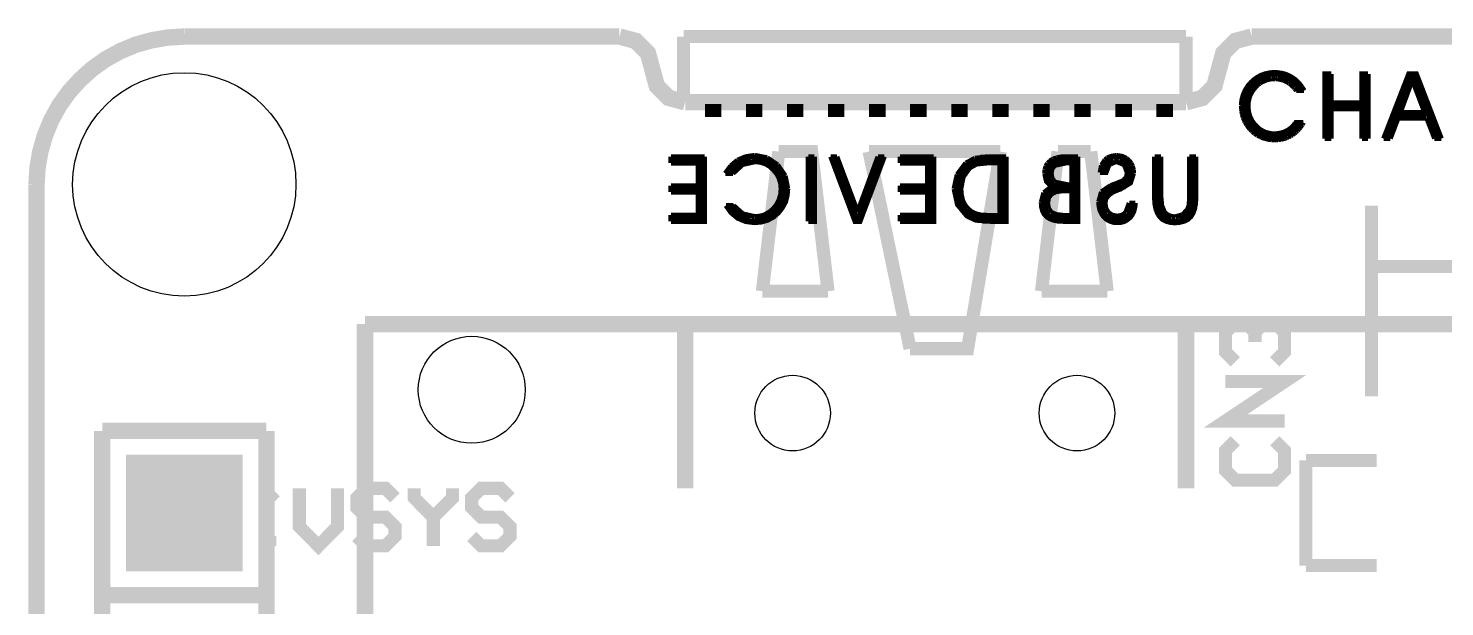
# Model space of a CAD drawing. Extents: x -0.81 to 1.58, y -0.19 to 3.
# Drawn here: x -0.81 to 0.053, y 2.653 to 3.005 of the extents above; entities that cross this region are included whole.
import ezdxf

# ---------------------------------------------------------------- set-up
doc = ezdxf.new("R2010")
doc.units = 0
doc.layers.get('0').update_dxf_attribs({"linetype": 'CONTINUOUS'})
for name, color, linetype in [('MIKROMEDIAFORDSPIC33EP_V100_GM1', 12, 'CONTINUOUS'), ('MIKROMEDIAFORPIC32_V110_GBO', 3, 'CONTINUOUS'), ('MIKROMEDIAFORPIC32_V110_GBS', 5, 'CONTINUOUS'), ('MIKROMEDIAFORPIC32_V110_GKO', 9, 'CONTINUOUS'), ('MIKROMEDIAFORPIC32_V110_GTO', 11, 'CONTINUOUS')]:
    doc.layers.add(name, color=color, linetype=linetype)

# ---------------------------------------------------------------- blocks, each defined once
blk = doc.blocks.new('ROUND_208')
blk.add_circle((0, 0), 0.03255)
blk = doc.blocks.new('SQUARE_210')
blk.add_solid([(0.0355, 0.0355), (0.0355, -0.0355), (-0.0355, 0.0355), (-0.0355, -0.0355)])
blk = doc.blocks.new('ROUND_212')
blk.add_circle((0, 0), 0.023)
blk = doc.blocks.new('ROUND_213')
blk.add_circle((0, 0), 0.068)

msp = doc.modelspace()

# ---------------------------------------------------------------- linework, layer by layer
at = {"layer": 'MIKROMEDIAFORDSPIC33EP_V100_GM1', "const_width": 0.01}
for points in [[(-0.605, 2.825), (1.375, 2.825)], [(-0.605, 0.095), (-0.605, 2.825)]]:
    msp.add_lwpolyline(points, dxfattribs=at)
at = {"layer": 'MIKROMEDIAFORPIC32_V110_GBO'}
for points, const_width in [([(-0.4187, 2.8875), (-0.3982, 2.8875), (-0.3982, 2.9269)], 0.003), ([(-0.4187, 2.9269), (-0.3982, 2.9269)], 0.003), ([(-0.4187, 2.923), (-0.4187, 2.9269)], 0.003), ([(-0.4187, 2.9266), (-0.3982, 2.9266)], 0.003), ([(-0.4187, 2.9236), (-0.3982, 2.9236)], 0.003), ([(-0.4187, 2.923), (-0.4021, 2.923)], 0.003), ([(-0.4021, 2.9092), (-0.4021, 2.923)], 0.003), ([(-0.3823, 2.9213), (-0.3781, 2.9248)], 0.003), ([(-0.3809, 2.9167), (-0.375, 2.9221), (-0.3675, 2.9238), (-0.3643, 2.9235), (-0.3614, 2.9226), (-0.3587, 2.9211), (-0.3563, 2.9189), (-0.3542, 2.9164), (-0.3528, 2.9136), (-0.3519, 2.9106), (-0.3516, 2.9074)], 0.003), ([(-0.3798, 2.9236), (-0.3702, 2.9236)], 0.003), ([(-0.3781, 2.9248), (-0.3731, 2.9269)], 0.003), ([(-0.3742, 2.9266), (-0.3611, 2.9266)], 0.003), ([(-0.3731, 2.9269), (-0.3676, 2.9277)], 0.003), ([(-0.3676, 2.9277), (-0.36, 2.9262)], 0.003), ([(-0.365, 2.9236), (-0.3556, 2.9236)], 0.003), ([(-0.36, 2.9262), (-0.3537, 2.9219)], 0.003), ([(-0.3351, 2.8875), (-0.3313, 2.8875), (-0.3313, 2.9269)], 0.003), ([(-0.3351, 2.9269), (-0.3313, 2.9269)], 0.003), ([(-0.3351, 2.8875), (-0.3351, 2.9269)], 0.003), ([(-0.3351, 2.9266), (-0.3313, 2.9266)], 0.003), ([(-0.3351, 2.9236), (-0.3313, 2.9236)], 0.003), ([(-0.3214, 2.9269), (-0.3176, 2.9269)], 0.003), ([(-0.3214, 2.9269), (-0.3066, 2.8875), (-0.3035, 2.8875), (-0.2887, 2.9269)], 0.003), ([(-0.3213, 2.9266), (-0.3175, 2.9266)], 0.003), ([(-0.3202, 2.9236), (-0.3163, 2.9236)], 0.003), ([(-0.3176, 2.9269), (-0.305, 2.8933)], 0.003), ([(-0.305, 2.8933), (-0.2926, 2.9269)], 0.003), ([(-0.2938, 2.9236), (-0.2899, 2.9236)], 0.003), ([(-0.2926, 2.9269), (-0.2887, 2.9269)], 0.003), ([(-0.2926, 2.9266), (-0.2888, 2.9266)], 0.003), ([(-0.2791, 2.8875), (-0.2586, 2.8875), (-0.2586, 2.9269)], 0.003), ([(-0.2791, 2.9269), (-0.2586, 2.9269)], 0.003), ([(-0.2791, 2.923), (-0.2791, 2.9269)], 0.003), ([(-0.2791, 2.9266), (-0.2586, 2.9266)], 0.003), ([(-0.2791, 2.9236), (-0.2586, 2.9236)], 0.003), ([(-0.2791, 2.923), (-0.2625, 2.923)], 0.003), ([(-0.2625, 2.9092), (-0.2625, 2.923)], 0.003), ([(-0.2463, 2.9073), (-0.2442, 2.8977), (-0.2384, 2.8907), (-0.233, 2.8882), (-0.2241, 2.8875), (-0.2146, 2.8875), (-0.2146, 2.9269)], 0.003), ([(-0.2444, 2.916), (-0.2391, 2.923)], 0.003), ([(-0.2421, 2.9074), (-0.2407, 2.9145), (-0.2368, 2.92), (-0.2325, 2.9224), (-0.2255, 2.9231), (-0.2184, 2.9231)], 0.003), ([(-0.2391, 2.923), (-0.2336, 2.9259)], 0.003), ([(-0.2384, 2.9236), (-0.2146, 2.9236)], 0.003), ([(-0.2336, 2.9259), (-0.2258, 2.9269)], 0.003), ([(-0.2302, 2.9266), (-0.2146, 2.9266)], 0.003), ([(-0.2258, 2.9269), (-0.2146, 2.9269)], 0.003), ([(-0.2184, 2.8912), (-0.2184, 2.9231)], 0.003), ([(-0.1932, 2.8991), (-0.193, 2.8963), (-0.1924, 2.8939), (-0.1914, 2.8919), (-0.1899, 2.8903), (-0.188, 2.8891), (-0.1856, 2.8882), (-0.1828, 2.8876), (-0.1795, 2.8875), (-0.1708, 2.8875), (-0.1708, 2.9269)], 0.003), ([(-0.1903, 2.9211), (-0.1893, 2.9229)], 0.003), ([(-0.1893, 2.9229), (-0.1879, 2.9243)], 0.003), ([(-0.1887, 2.9236), (-0.1708, 2.9236)], 0.003), ([(-0.1879, 2.9243), (-0.1861, 2.9254)], 0.003), ([(-0.1871, 2.9166), (-0.1866, 2.9195), (-0.1849, 2.9216), (-0.1778, 2.9231), (-0.1745, 2.9231)], 0.003), ([(-0.1861, 2.9254), (-0.1839, 2.9262)], 0.003), ([(-0.1839, 2.9262), (-0.1812, 2.9267)], 0.003), ([(-0.1819, 2.9266), (-0.1708, 2.9266)], 0.003), ([(-0.1812, 2.9267), (-0.1781, 2.9269)], 0.003), ([(-0.1781, 2.9269), (-0.1708, 2.9269)], 0.003), ([(-0.1745, 2.9098), (-0.1745, 2.9231)], 0.003), ([(-0.1573, 2.9172), (-0.1537, 2.9172), (-0.1518, 2.9221), (-0.1474, 2.9239), (-0.1426, 2.922), (-0.1408, 2.9171)], 0.003), ([(-0.1565, 2.9216), (-0.1544, 2.9249)], 0.003), ([(-0.1554, 2.9236), (-0.1494, 2.9236)], 0.003), ([(-0.1544, 2.9249), (-0.153, 2.9261)], 0.003), ([(-0.153, 2.9261), (-0.1514, 2.9269)], 0.003), ([(-0.1521, 2.9266), (-0.1427, 2.9266)], 0.003), ([(-0.1514, 2.9269), (-0.1495, 2.9274)], 0.003), ([(-0.1495, 2.9274), (-0.1474, 2.9276)], 0.003), ([(-0.1474, 2.9276), (-0.1452, 2.9274)], 0.003), ([(-0.1453, 2.9236), (-0.139, 2.9236)], 0.003), ([(-0.1452, 2.9274), (-0.1432, 2.9269)], 0.003), ([(-0.1432, 2.9269), (-0.1414, 2.9259)], 0.003), ([(-0.1414, 2.9259), (-0.1398, 2.9246)], 0.003), ([(-0.1398, 2.9246), (-0.1385, 2.923)], 0.003), ([(-0.1385, 2.923), (-0.1376, 2.9212)], 0.003), ([(-0.1242, 2.9269), (-0.1203, 2.9269)], 0.003), ([(-0.1242, 2.9018), (-0.1242, 2.9269)], 0.003), ([(-0.1242, 2.9018), (-0.124, 2.8982), (-0.1234, 2.8951), (-0.1224, 2.8925), (-0.1211, 2.8904), (-0.1194, 2.8887), (-0.1173, 2.8876), (-0.1148, 2.8869), (-0.1119, 2.8866), (-0.1088, 2.8869), (-0.1061, 2.8876), (-0.1039, 2.8887), (-0.1021, 2.8903), (-0.1008, 2.8924), (-0.0998, 2.895), (-0.0992, 2.8982), (-0.099, 2.9018), (-0.099, 2.9269)], 0.003), ([(-0.1242, 2.9266), (-0.1203, 2.9266)], 0.003), ([(-0.1242, 2.9236), (-0.1203, 2.9236)], 0.003), ([(-0.1203, 2.9028), (-0.1203, 2.9269)], 0.003), ([(-0.1029, 2.9269), (-0.099, 2.9269)], 0.003), ([(-0.1029, 2.902), (-0.1029, 2.9269)], 0.003), ([(-0.1029, 2.9266), (-0.099, 2.9266)], 0.003), ([(-0.1029, 2.9236), (-0.099, 2.9236)], 0.003), ([(-0.4021, 2.9206), (-0.3982, 2.9206)], 0.003), ([(-0.4021, 2.9176), (-0.3982, 2.9176)], 0.003), ([(-0.4021, 2.9146), (-0.3982, 2.9146)], 0.003), ([(-0.3856, 2.9167), (-0.3823, 2.9213)], 0.003), ([(-0.3856, 2.9167), (-0.3809, 2.9167)], 0.003), ([(-0.385, 2.9176), (-0.3802, 2.9176)], 0.003), ([(-0.383, 2.9206), (-0.3772, 2.9206)], 0.003), ([(-0.3581, 2.9206), (-0.3524, 2.9206)], 0.003), ([(-0.3551, 2.9176), (-0.3503, 2.9176)], 0.003), ([(-0.3537, 2.9219), (-0.3491, 2.9153)], 0.003), ([(-0.3532, 2.9146), (-0.3488, 2.9146)], 0.003), ([(-0.3491, 2.9153), (-0.3475, 2.9074)], 0.003), ([(-0.3351, 2.9206), (-0.3313, 2.9206)], 0.003), ([(-0.3351, 2.9176), (-0.3313, 2.9176)], 0.003), ([(-0.3351, 2.9146), (-0.3313, 2.9146)], 0.003), ([(-0.3191, 2.9206), (-0.3152, 2.9206)], 0.003), ([(-0.3179, 2.9176), (-0.3141, 2.9176)], 0.003), ([(-0.3168, 2.9146), (-0.313, 2.9146)], 0.003), ([(-0.2971, 2.9146), (-0.2933, 2.9146)], 0.003), ([(-0.296, 2.9176), (-0.2922, 2.9176)], 0.003), ([(-0.2949, 2.9206), (-0.291, 2.9206)], 0.003), ([(-0.2625, 2.9206), (-0.2586, 2.9206)], 0.003), ([(-0.2625, 2.9176), (-0.2586, 2.9176)], 0.003), ([(-0.2625, 2.9146), (-0.2586, 2.9146)], 0.003), ([(-0.2463, 2.9073), (-0.2444, 2.916)], 0.003), ([(-0.245, 2.9146), (-0.2407, 2.9146)], 0.003), ([(-0.2436, 2.9176), (-0.239, 2.9176)], 0.003), ([(-0.2415, 2.9206), (-0.236, 2.9206)], 0.003), ([(-0.2184, 2.9206), (-0.2146, 2.9206)], 0.003), ([(-0.2184, 2.9176), (-0.2146, 2.9176)], 0.003), ([(-0.2184, 2.9146), (-0.2146, 2.9146)], 0.003), ([(-0.1911, 2.9165), (-0.1909, 2.919)], 0.003), ([(-0.1911, 2.9165), (-0.19, 2.9118), (-0.1868, 2.9087)], 0.003), ([(-0.191, 2.9176), (-0.1871, 2.9176)], 0.003), ([(-0.1909, 2.919), (-0.1903, 2.9211)], 0.003), ([(-0.1909, 2.9146), (-0.1869, 2.9146)], 0.003), ([(-0.1905, 2.9206), (-0.1859, 2.9206)], 0.003), ([(-0.1871, 2.9166), (-0.1865, 2.9135)], 0.003), ([(-0.1745, 2.9206), (-0.1708, 2.9206)], 0.003), ([(-0.1745, 2.9176), (-0.1708, 2.9176)], 0.003), ([(-0.1745, 2.9146), (-0.1708, 2.9146)], 0.003), ([(-0.1573, 2.9172), (-0.1565, 2.9216)], 0.003), ([(-0.1573, 2.9176), (-0.1536, 2.9176)], 0.003), ([(-0.1568, 2.9206), (-0.1528, 2.9206)], 0.003), ([(-0.1543, 2.8987), (-0.1538, 2.9012), (-0.1522, 2.9034), (-0.1496, 2.9053), (-0.146, 2.9068), (-0.145, 2.9071), (-0.1388, 2.9109), (-0.1369, 2.9169)], 0.003), ([(-0.1431, 2.9124), (-0.1413, 2.9145)], 0.003), ([(-0.1416, 2.9206), (-0.1374, 2.9206)], 0.003), ([(-0.1413, 2.9145), (-0.1408, 2.9171)], 0.003), ([(-0.1413, 2.9146), (-0.1371, 2.9146)], 0.003), ([(-0.1408, 2.9176), (-0.1369, 2.9176)], 0.003), ([(-0.1376, 2.9212), (-0.1371, 2.9191)], 0.003), ([(-0.1371, 2.9191), (-0.1369, 2.9169)], 0.003), ([(-0.1242, 2.9206), (-0.1203, 2.9206)], 0.003), ([(-0.1242, 2.9176), (-0.1203, 2.9176)], 0.003), ([(-0.1242, 2.9146), (-0.1203, 2.9146)], 0.003), ([(-0.1029, 2.9206), (-0.099, 2.9206)], 0.003), ([(-0.1029, 2.9176), (-0.099, 2.9176)], 0.003), ([(-0.1029, 2.9146), (-0.099, 2.9146)], 0.003), ([(-0.4187, 2.9092), (-0.4021, 2.9092)], 0.003), ([(-0.4187, 2.9053), (-0.4187, 2.9092)], 0.003), ([(-0.4187, 2.9086), (-0.3982, 2.9086)], 0.003), ([(-0.4187, 2.9056), (-0.3982, 2.9056)], 0.003), ([(-0.4187, 2.9053), (-0.4021, 2.9053)], 0.003), ([(-0.4021, 2.9116), (-0.3982, 2.9116)], 0.003), ([(-0.4021, 2.8913), (-0.4021, 2.9053)], 0.003), ([(-0.3852, 2.8972), (-0.3821, 2.8928), (-0.378, 2.8894), (-0.3732, 2.8874), (-0.3678, 2.8867), (-0.3636, 2.8871), (-0.3598, 2.8882), (-0.3564, 2.89), (-0.3533, 2.8926), (-0.3508, 2.8958), (-0.3489, 2.8993), (-0.3479, 2.9032), (-0.3475, 2.9074)], 0.003), ([(-0.3521, 2.9116), (-0.3479, 2.9116)], 0.003), ([(-0.3519, 2.9039), (-0.3516, 2.9074)], 0.003), ([(-0.3517, 2.9056), (-0.3476, 2.9056)], 0.003), ([(-0.3516, 2.9086), (-0.3475, 2.9086)], 0.003), ([(-0.3351, 2.9116), (-0.3313, 2.9116)], 0.003), ([(-0.3351, 2.9086), (-0.3313, 2.9086)], 0.003), ([(-0.3351, 2.9056), (-0.3313, 2.9056)], 0.003), ([(-0.3157, 2.9116), (-0.3119, 2.9116)], 0.003), ([(-0.3146, 2.9086), (-0.3107, 2.9086)], 0.003), ([(-0.3134, 2.9056), (-0.3096, 2.9056)], 0.003), ([(-0.3004, 2.9056), (-0.2967, 2.9056)], 0.003), ([(-0.2993, 2.9086), (-0.2956, 2.9086)], 0.003), ([(-0.2982, 2.9116), (-0.2944, 2.9116)], 0.003), ([(-0.2791, 2.9092), (-0.2625, 2.9092)], 0.003), ([(-0.2791, 2.9053), (-0.2791, 2.9092)], 0.003), ([(-0.2791, 2.9086), (-0.2586, 2.9086)], 0.003), ([(-0.2791, 2.9056), (-0.2586, 2.9056)], 0.003), ([(-0.2791, 2.9053), (-0.2625, 2.9053)], 0.003), ([(-0.2625, 2.9116), (-0.2586, 2.9116)], 0.003), ([(-0.2625, 2.8913), (-0.2625, 2.9053)], 0.003), ([(-0.2462, 2.9086), (-0.2421, 2.9086)], 0.003), ([(-0.2462, 2.9056), (-0.242, 2.9056)], 0.003), ([(-0.2458, 2.9116), (-0.2416, 2.9116)], 0.003), ([(-0.2421, 2.9074), (-0.2418, 2.9037)], 0.003), ([(-0.2184, 2.9116), (-0.2146, 2.9116)], 0.003), ([(-0.2184, 2.9086), (-0.2146, 2.9086)], 0.003), ([(-0.2184, 2.9056), (-0.2146, 2.9056)], 0.003), ([(-0.1916, 2.905), (-0.1868, 2.9087)], 0.003), ([(-0.1911, 2.9056), (-0.184, 2.9056)], 0.003), ([(-0.1899, 2.9116), (-0.1851, 2.9116)], 0.003), ([(-0.1893, 2.8986), (-0.1887, 2.9019), (-0.1869, 2.9042), (-0.184, 2.9056), (-0.1799, 2.9061), (-0.1745, 2.9061)], 0.003), ([(-0.187, 2.9086), (-0.1708, 2.9086)], 0.003), ([(-0.1865, 2.9135), (-0.1848, 2.9114)], 0.003), ([(-0.1848, 2.9114), (-0.1768, 2.9098)], 0.003), ([(-0.1768, 2.9098), (-0.1745, 2.9098)], 0.003), ([(-0.1745, 2.9116), (-0.1708, 2.9116)], 0.003), ([(-0.1745, 2.8912), (-0.1745, 2.9061)], 0.003), ([(-0.1745, 2.9056), (-0.1708, 2.9056)], 0.003), ([(-0.1582, 2.8994), (-0.1565, 2.9055)], 0.003), ([(-0.1565, 2.9055), (-0.151, 2.9093)], 0.003), ([(-0.1564, 2.9056), (-0.149, 2.9056)], 0.003), ([(-0.1525, 2.9086), (-0.1417, 2.9086)], 0.003), ([(-0.151, 2.9093), (-0.1479, 2.9104)], 0.003), ([(-0.1479, 2.9104), (-0.1431, 2.9124)], 0.003), ([(-0.1445, 2.9116), (-0.1383, 2.9116)], 0.003), ([(-0.1242, 2.9116), (-0.1203, 2.9116)], 0.003), ([(-0.1242, 2.9086), (-0.1203, 2.9086)], 0.003), ([(-0.1242, 2.9056), (-0.1203, 2.9056)], 0.003), ([(-0.1029, 2.9116), (-0.099, 2.9116)], 0.003), ([(-0.1029, 2.9086), (-0.099, 2.9086)], 0.003), ([(-0.1029, 2.9056), (-0.099, 2.9056)], 0.003), ([(-0.4021, 2.9026), (-0.3982, 2.9026)], 0.003), ([(-0.4021, 2.8996), (-0.3982, 2.8996)], 0.003), ([(-0.4021, 2.8966), (-0.3982, 2.8966)], 0.003), ([(-0.3852, 2.8972), (-0.3806, 2.8972)], 0.003), ([(-0.3849, 2.8966), (-0.3802, 2.8966)], 0.003), ([(-0.3806, 2.8972), (-0.3749, 2.8921)], 0.003), ([(-0.3562, 2.8953), (-0.3542, 2.8979)], 0.003), ([(-0.3551, 2.8966), (-0.3502, 2.8966)], 0.003), ([(-0.3542, 2.8979), (-0.3528, 2.9008)], 0.003), ([(-0.3533, 2.8996), (-0.3488, 2.8996)], 0.003), ([(-0.3528, 2.9008), (-0.3519, 2.9039)], 0.003), ([(-0.3522, 2.9026), (-0.348, 2.9026)], 0.003), ([(-0.3351, 2.9026), (-0.3313, 2.9026)], 0.003), ([(-0.3351, 2.8996), (-0.3313, 2.8996)], 0.003), ([(-0.3351, 2.8966), (-0.3313, 2.8966)], 0.003), ([(-0.3123, 2.9026), (-0.3085, 2.9026)], 0.003), ([(-0.3112, 2.8996), (-0.3074, 2.8996)], 0.003), ([(-0.31, 2.8966), (-0.3063, 2.8966)], 0.003), ([(-0.3038, 2.8966), (-0.3001, 2.8966)], 0.003), ([(-0.3027, 2.8996), (-0.299, 2.8996)], 0.003), ([(-0.3016, 2.9026), (-0.2978, 2.9026)], 0.003), ([(-0.2625, 2.9026), (-0.2586, 2.9026)], 0.003), ([(-0.2625, 2.8996), (-0.2586, 2.8996)], 0.003), ([(-0.2625, 2.8966), (-0.2586, 2.8966)], 0.003), ([(-0.2458, 2.9026), (-0.2417, 2.9026)], 0.003), ([(-0.245, 2.8996), (-0.2408, 2.8996)], 0.003), ([(-0.2436, 2.8966), (-0.2391, 2.8966)], 0.003), ([(-0.2418, 2.9037), (-0.2411, 2.9005)], 0.003), ([(-0.2411, 2.9005), (-0.2398, 2.8977)], 0.003), ([(-0.2398, 2.8977), (-0.238, 2.8954)], 0.003), ([(-0.2184, 2.9026), (-0.2146, 2.9026)], 0.003), ([(-0.2184, 2.8996), (-0.2146, 2.8996)], 0.003), ([(-0.2184, 2.8966), (-0.2146, 2.8966)], 0.003), ([(-0.1932, 2.8991), (-0.1916, 2.905)], 0.003), ([(-0.1932, 2.8996), (-0.1892, 2.8996)], 0.003), ([(-0.1931, 2.8966), (-0.1891, 2.8966)], 0.003), ([(-0.1927, 2.9026), (-0.1883, 2.9026)], 0.003), ([(-0.1893, 2.8986), (-0.1887, 2.8953)], 0.003), ([(-0.1745, 2.9026), (-0.1708, 2.9026)], 0.003), ([(-0.1745, 2.8996), (-0.1708, 2.8996)], 0.003), ([(-0.1745, 2.8966), (-0.1708, 2.8966)], 0.003), ([(-0.1582, 2.8996), (-0.1542, 2.8996)], 0.003), ([(-0.1582, 2.8994), (-0.158, 2.8967), (-0.1574, 2.8942), (-0.1564, 2.8921), (-0.1551, 2.8902), (-0.1534, 2.8887), (-0.1514, 2.8876), (-0.1492, 2.8869), (-0.1468, 2.8867), (-0.1445, 2.8869), (-0.1424, 2.8875), (-0.1406, 2.8886), (-0.1389, 2.89), (-0.1376, 2.8918), (-0.1367, 2.8938), (-0.1361, 2.8962), (-0.1359, 2.8987)], 0.003), ([(-0.158, 2.8966), (-0.1541, 2.8966)], 0.003), ([(-0.1578, 2.9026), (-0.1529, 2.9026)], 0.003), ([(-0.1543, 2.8987), (-0.1538, 2.8954)], 0.003), ([(-0.1417, 2.8929), (-0.1396, 2.8987)], 0.003), ([(-0.1398, 2.8966), (-0.136, 2.8966)], 0.003), ([(-0.1396, 2.8987), (-0.1359, 2.8987)], 0.003), ([(-0.1242, 2.9026), (-0.1203, 2.9026)], 0.003), ([(-0.1241, 2.8996), (-0.1202, 2.8996)], 0.003), ([(-0.1237, 2.8966), (-0.1197, 2.8966)], 0.003), ([(-0.1203, 2.9028), (-0.1198, 2.8972)], 0.003), ([(-0.1198, 2.8972), (-0.1182, 2.8933)], 0.003), ([(-0.1039, 2.8951), (-0.1031, 2.8976)], 0.003), ([(-0.1033, 2.8966), (-0.0994, 2.8966)], 0.003), ([(-0.1031, 2.8976), (-0.1029, 2.902)], 0.003), ([(-0.1029, 2.9026), (-0.099, 2.9026)], 0.003), ([(-0.1029, 2.8996), (-0.0991, 2.8996)], 0.003), ([(-0.4187, 2.8913), (-0.4021, 2.8913)], 0.003), ([(-0.4187, 2.8875), (-0.4187, 2.8913)], 0.003), ([(-0.4187, 2.8906), (-0.3982, 2.8906)], 0.003), ([(-0.4021, 2.8936), (-0.3982, 2.8936)], 0.003), ([(-0.3828, 2.8936), (-0.3772, 2.8936)], 0.003), ([(-0.3797, 2.8906), (-0.3703, 2.8906)], 0.003), ([(-0.3749, 2.8921), (-0.3675, 2.8904)], 0.003), ([(-0.3675, 2.8904), (-0.3643, 2.8907)], 0.003), ([(-0.3649, 2.8906), (-0.3555, 2.8906)], 0.003), ([(-0.3643, 2.8907), (-0.3614, 2.8916)], 0.003), ([(-0.3614, 2.8916), (-0.3587, 2.8932)], 0.003), ([(-0.3587, 2.8932), (-0.3562, 2.8953)], 0.003), ([(-0.3581, 2.8936), (-0.3524, 2.8936)], 0.003), ([(-0.3351, 2.8936), (-0.3313, 2.8936)], 0.003), ([(-0.3351, 2.8906), (-0.3313, 2.8906)], 0.003), ([(-0.3089, 2.8936), (-0.3052, 2.8936)], 0.003), ([(-0.3078, 2.8906), (-0.3024, 2.8906)], 0.003), ([(-0.3049, 2.8936), (-0.3012, 2.8936)], 0.003), ([(-0.2791, 2.8913), (-0.2625, 2.8913)], 0.003), ([(-0.2791, 2.8875), (-0.2791, 2.8913)], 0.003), ([(-0.2791, 2.8906), (-0.2586, 2.8906)], 0.003), ([(-0.2625, 2.8936), (-0.2586, 2.8936)], 0.003), ([(-0.2415, 2.8936), (-0.2359, 2.8936)], 0.003), ([(-0.2382, 2.8906), (-0.2146, 2.8906)], 0.003), ([(-0.238, 2.8954), (-0.2358, 2.8935)], 0.003), ([(-0.2358, 2.8935), (-0.2331, 2.8922)], 0.003), ([(-0.2331, 2.8922), (-0.23, 2.8914)], 0.003), ([(-0.23, 2.8914), (-0.2264, 2.8912)], 0.003), ([(-0.2264, 2.8912), (-0.2184, 2.8912)], 0.003), ([(-0.2184, 2.8936), (-0.2146, 2.8936)], 0.003), ([(-0.1923, 2.8936), (-0.1876, 2.8936)], 0.003), ([(-0.1903, 2.8906), (-0.1708, 2.8906)], 0.003), ([(-0.1887, 2.8953), (-0.187, 2.893)], 0.003), ([(-0.187, 2.893), (-0.1841, 2.8917)], 0.003), ([(-0.1841, 2.8917), (-0.1799, 2.8912)], 0.003), ([(-0.1799, 2.8912), (-0.1745, 2.8912)], 0.003), ([(-0.1745, 2.8936), (-0.1708, 2.8936)], 0.003), ([(-0.1572, 2.8936), (-0.1529, 2.8936)], 0.003), ([(-0.1554, 2.8906), (-0.1384, 2.8906)], 0.003), ([(-0.1538, 2.8954), (-0.1523, 2.8929)], 0.003), ([(-0.1523, 2.8929), (-0.1499, 2.8913)], 0.003), ([(-0.1499, 2.8913), (-0.1468, 2.8907)], 0.003), ([(-0.1468, 2.8907), (-0.1439, 2.8913)], 0.003), ([(-0.1439, 2.8913), (-0.1417, 2.8929)], 0.003), ([(-0.1411, 2.8936), (-0.1367, 2.8936)], 0.003), ([(-0.1229, 2.8936), (-0.1184, 2.8936)], 0.003), ([(-0.1213, 2.8906), (-0.1143, 2.8906)], 0.003), ([(-0.1182, 2.8933), (-0.117, 2.892)], 0.003), ([(-0.117, 2.892), (-0.1155, 2.8911)], 0.003), ([(-0.1155, 2.8911), (-0.1137, 2.8905)], 0.003), ([(-0.1137, 2.8905), (-0.1116, 2.8903)], 0.003), ([(-0.1116, 2.8903), (-0.107, 2.8916)], 0.003), ([(-0.1091, 2.8906), (-0.1019, 2.8906)], 0.003), ([(-0.107, 2.8916), (-0.1039, 2.8951)], 0.003), ([(-0.1048, 2.8936), (-0.1002, 2.8936)], 0.003), ([(-0.4187, 2.8876), (-0.3982, 2.8876)], 0.003), ([(-0.374, 2.8876), (-0.3613, 2.8876)], 0.003), ([(-0.3351, 2.8876), (-0.3313, 2.8876)], 0.003), ([(-0.3067, 2.8876), (-0.3035, 2.8876)], 0.003), ([(-0.2791, 2.8876), (-0.2586, 2.8876)], 0.003), ([(-0.2289, 2.8876), (-0.2146, 2.8876)], 0.003), ([(-0.1826, 2.8876), (-0.1708, 2.8876)], 0.003), ([(-0.1516, 2.8876), (-0.1422, 2.8876)], 0.003), ([(-0.1174, 2.8876), (-0.1059, 2.8876)], 0.003), ([(-0.659, 2.693), (-0.669, 2.693), (-0.664, 2.693), (-0.664, 2.723), (-0.659, 2.718)], 0.006)]:
    msp.add_lwpolyline(points, dxfattribs=dict(at, const_width=const_width))
at = {"layer": 'MIKROMEDIAFORPIC32_V110_GKO', "const_width": 0.01}
for points in [[(-0.715, 3), (-0.7251, 2.9994), (-0.735, 2.9977), (-0.7447, 2.995), (-0.754, 2.9911), (-0.7629, 2.9862), (-0.7711, 2.9804), (-0.7786, 2.9736), (-0.7854, 2.9661), (-0.7912, 2.9579), (-0.7961, 2.949), (-0.7999, 2.9397), (-0.8027, 2.93), (-0.8044, 2.9201), (-0.805, 2.91)], [(-0.715, 3), (-0.45, 3)], [(-0.43, 2.98), (-0.4327, 2.99), (-0.44, 2.9973), (-0.45, 3)], [(-0.065, 3), (-0.075, 2.9973), (-0.0823, 2.99), (-0.085, 2.98)], [(-0.065, 3), (0.795, 3)], [(-0.43, 2.98), (-0.4273, 2.97), (-0.42, 2.9627), (-0.41, 2.96)], [(-0.105, 2.96), (-0.095, 2.9627), (-0.0877, 2.97), (-0.085, 2.98)], [(-0.41, 2.96), (-0.105, 2.96)], [(-0.805, -0.095), (-0.805, 2.91)]]:
    msp.add_lwpolyline(points, dxfattribs=at)
at = {"layer": 'MIKROMEDIAFORPIC32_V110_GTO'}
for points, const_width in [([(-0.411, 3), (-0.105, 3)], 0.008), ([(-0.411, 2.96), (-0.411, 3)], 0.008), ([(-0.105, 2.96), (-0.105, 3)], 0.008), ([(-0.0713, 2.9579), (-0.0712, 2.9584), (-0.0712, 2.9589), (-0.0712, 2.9594), (-0.0712, 2.9599), (-0.0711, 2.9604), (-0.071, 2.9609), (-0.071, 2.9614), (-0.0709, 2.9619), (-0.0708, 2.9624), (-0.0706, 2.9629), (-0.0705, 2.9634), (-0.0704, 2.9638), (-0.0702, 2.9643), (-0.0701, 2.9648), (-0.0699, 2.9652), (-0.0697, 2.9657), (-0.0695, 2.9662), (-0.0693, 2.9666), (-0.0691, 2.9671), (-0.0688, 2.9675), (-0.0686, 2.968), (-0.0683, 2.9684), (-0.068, 2.9688), (-0.0678, 2.9692), (-0.0675, 2.9697), (-0.0672, 2.9701), (-0.0668, 2.9705), (-0.0665, 2.9709), (-0.0662, 2.9713), (-0.0658, 2.9716), (-0.0655, 2.972), (-0.0651, 2.9724), (-0.0647, 2.9727), (-0.0644, 2.9731), (-0.064, 2.9734), (-0.0636, 2.9737), (-0.0633, 2.974), (-0.0629, 2.9743), (-0.0625, 2.9746), (-0.0621, 2.9749), (-0.0617, 2.9751), (-0.0613, 2.9754), (-0.0609, 2.9756), (-0.0605, 2.9758), (-0.0601, 2.9761), (-0.0596, 2.9763), (-0.0592, 2.9765), (-0.0588, 2.9766), (-0.0583, 2.9768), (-0.0579, 2.977), (-0.0574, 2.9771), (-0.057, 2.9773), (-0.0565, 2.9774), (-0.0561, 2.9775), (-0.0556, 2.9776), (-0.0551, 2.9777), (-0.0546, 2.9778), (-0.0542, 2.9779), (-0.0537, 2.978), (-0.0532, 2.978), (-0.0527, 2.9781), (-0.0522, 2.9781), (-0.0517, 2.9781), (-0.0512, 2.9781), (-0.0504, 2.9781), (-0.0497, 2.9781), (-0.049, 2.978), (-0.0483, 2.9779), (-0.0476, 2.9778), (-0.0469, 2.9777), (-0.0463, 2.9776), (-0.0456, 2.9774), (-0.0449, 2.9772), (-0.0443, 2.977), (-0.0437, 2.9768), (-0.043, 2.9765), (-0.0424, 2.9762), (-0.0418, 2.9759), (-0.0412, 2.9756), (-0.0406, 2.9752), (-0.04, 2.9749), (-0.0395, 2.9745), (-0.0389, 2.9741), (-0.0384, 2.9737), (-0.0379, 2.9732), (-0.0374, 2.9728), (-0.0369, 2.9723), (-0.0364, 2.9718), (-0.036, 2.9713), (-0.0355, 2.9707), (-0.0351, 2.9702), (-0.0347, 2.9696), (-0.0343, 2.969), (-0.0339, 2.9684), (-0.0335, 2.9678), (-0.0332, 2.9671)], 0.003), ([(-0.0579, 2.977), (-0.0443, 2.977)], 0.003), ([(-0.0536, 2.9741), (-0.0529, 2.9742)], 0.003), ([(-0.0529, 2.9742), (-0.0521, 2.9742)], 0.003), ([(-0.0521, 2.9742), (-0.0512, 2.9743)], 0.003), ([(-0.0512, 2.9743), (-0.0507, 2.9743)], 0.003), ([(-0.0507, 2.9743), (-0.0502, 2.9742)], 0.003), ([(-0.0502, 2.9742), (-0.0497, 2.9742)], 0.003), ([(-0.0497, 2.9742), (-0.0492, 2.9742)], 0.003), ([(-0.0492, 2.9742), (-0.0487, 2.9741)], 0.003), ([(-0.0205, 2.9379), (-0.0205, 2.9773), (-0.0166, 2.9773)], 0.003), ([(-0.0205, 2.977), (-0.0166, 2.977)], 0.003), ([(-0.0166, 2.9596), (-0.0166, 2.9773)], 0.003), ([(-0.0166, 2.9596), (0.0021, 2.9596), (0.0021, 2.9773), (0.0059, 2.9773)], 0.003), ([(0.0021, 2.977), (0.0059, 2.977)], 0.003), ([(0.0059, 2.9379), (0.0059, 2.9773)], 0.003), ([(0.0153, 2.9379), (0.0306, 2.9773), (0.0353, 2.9773), (0.0505, 2.9379)], 0.003), ([(0.0305, 2.977), (0.0354, 2.977)], 0.003), ([(-0.0686, 2.968), (-0.0637, 2.968)], 0.003), ([(-0.0664, 2.971), (-0.0607, 2.971)], 0.003), ([(-0.0657, 2.9648), (-0.0653, 2.9655)], 0.003), ([(-0.0653, 2.9655), (-0.0649, 2.9662)], 0.003), ([(-0.0649, 2.9662), (-0.0645, 2.9668)], 0.003), ([(-0.0645, 2.9668), (-0.0641, 2.9675)], 0.003), ([(-0.0641, 2.9675), (-0.0636, 2.9681)], 0.003), ([(-0.0636, 2.9681), (-0.063, 2.9688)], 0.003), ([(-0.0633, 2.974), (-0.0542, 2.974)], 0.003), ([(-0.063, 2.9688), (-0.0625, 2.9694)], 0.003), ([(-0.0625, 2.9694), (-0.0619, 2.97)], 0.003), ([(-0.0619, 2.97), (-0.0613, 2.9705)], 0.003), ([(-0.0613, 2.9705), (-0.0607, 2.9711)], 0.003), ([(-0.0607, 2.9711), (-0.06, 2.9715)], 0.003), ([(-0.06, 2.9715), (-0.0594, 2.972)], 0.003), ([(-0.0594, 2.972), (-0.0587, 2.9724)], 0.003), ([(-0.0587, 2.9724), (-0.058, 2.9727)], 0.003), ([(-0.058, 2.9727), (-0.0573, 2.973)], 0.003), ([(-0.0573, 2.973), (-0.0566, 2.9733)], 0.003), ([(-0.0566, 2.9733), (-0.0559, 2.9736)], 0.003), ([(-0.0559, 2.9736), (-0.0552, 2.9738)], 0.003), ([(-0.0552, 2.9738), (-0.0544, 2.974)], 0.003), ([(-0.0544, 2.974), (-0.0536, 2.9741)], 0.003), ([(-0.0487, 2.9741), (-0.0482, 2.974)], 0.003), ([(-0.0482, 2.974), (-0.0477, 2.9739)], 0.003), ([(-0.0481, 2.974), (-0.0388, 2.974)], 0.003), ([(-0.0477, 2.9739), (-0.0473, 2.9738)], 0.003), ([(-0.0473, 2.9738), (-0.0468, 2.9737)], 0.003), ([(-0.0468, 2.9737), (-0.0464, 2.9736)], 0.003), ([(-0.0464, 2.9736), (-0.0459, 2.9735)], 0.003), ([(-0.0459, 2.9735), (-0.0455, 2.9733)], 0.003), ([(-0.0455, 2.9733), (-0.045, 2.9731)], 0.003), ([(-0.045, 2.9731), (-0.0446, 2.9729)], 0.003), ([(-0.0446, 2.9729), (-0.0442, 2.9727)], 0.003), ([(-0.0442, 2.9727), (-0.0438, 2.9725)], 0.003), ([(-0.0438, 2.9725), (-0.0434, 2.9723)], 0.003), ([(-0.0434, 2.9723), (-0.043, 2.9721)], 0.003), ([(-0.043, 2.9721), (-0.0426, 2.9718)], 0.003), ([(-0.0426, 2.9718), (-0.0422, 2.9715)], 0.003), ([(-0.0422, 2.9715), (-0.0418, 2.9713)], 0.003), ([(-0.0418, 2.9713), (-0.0414, 2.971)], 0.003), ([(-0.0414, 2.971), (-0.0357, 2.971)], 0.003), ([(-0.0414, 2.971), (-0.041, 2.9707)], 0.003), ([(-0.041, 2.9707), (-0.0406, 2.9703)], 0.003), ([(-0.0406, 2.9703), (-0.0403, 2.97)], 0.003), ([(-0.0403, 2.97), (-0.0399, 2.9696)], 0.003), ([(-0.0399, 2.9696), (-0.0396, 2.9692)], 0.003), ([(-0.0396, 2.9692), (-0.0392, 2.9688)], 0.003), ([(-0.0392, 2.9688), (-0.0389, 2.9684)], 0.003), ([(-0.0389, 2.9684), (-0.0385, 2.968)], 0.003), ([(-0.0385, 2.968), (-0.0337, 2.968)], 0.003), ([(-0.0385, 2.968), (-0.0382, 2.9676)], 0.003), ([(-0.0382, 2.9676), (-0.0378, 2.9671)], 0.003), ([(-0.0378, 2.9671), (-0.0332, 2.9671)], 0.003), ([(-0.0205, 2.974), (-0.0166, 2.974)], 0.003), ([(-0.0205, 2.971), (-0.0166, 2.971)], 0.003), ([(-0.0205, 2.968), (-0.0166, 2.968)], 0.003), ([(0.0021, 2.974), (0.0059, 2.974)], 0.003), ([(0.0021, 2.971), (0.0059, 2.971)], 0.003), ([(0.0021, 2.968), (0.0059, 2.968)], 0.003), ([(0.0255, 2.9538), (0.0328, 2.9736)], 0.003), ([(0.027, 2.968), (0.0307, 2.968)], 0.003), ([(0.0281, 2.971), (0.0318, 2.971)], 0.003), ([(0.0293, 2.974), (0.0365, 2.974)], 0.003), ([(0.0328, 2.9736), (0.0403, 2.9538)], 0.003), ([(0.0338, 2.971), (0.0377, 2.971)], 0.003), ([(0.0349, 2.968), (0.0389, 2.968)], 0.003), ([(-0.398, 2.955), (-0.388, 2.955)], 0.008), ([(-0.373, 2.955), (-0.363, 2.955)], 0.008), ([(-0.348, 2.955), (-0.338, 2.955)], 0.008), ([(-0.323, 2.955), (-0.313, 2.955)], 0.008), ([(-0.298, 2.955), (-0.288, 2.955)], 0.008), ([(-0.273, 2.955), (-0.263, 2.955)], 0.008), ([(-0.248, 2.955), (-0.238, 2.955)], 0.008), ([(-0.223, 2.955), (-0.213, 2.955)], 0.008), ([(-0.198, 2.955), (-0.188, 2.955)], 0.008), ([(-0.173, 2.955), (-0.163, 2.955)], 0.008), ([(-0.148, 2.955), (-0.138, 2.955)], 0.008), ([(-0.123, 2.955), (-0.113, 2.955)], 0.008), ([(-0.0713, 2.9579), (-0.0712, 2.9568)], 0.003), ([(-0.0712, 2.959), (-0.0671, 2.959)], 0.003), ([(-0.0708, 2.962), (-0.0667, 2.962)], 0.003), ([(-0.07, 2.965), (-0.0656, 2.965)], 0.003), ([(-0.0671, 2.9595), (-0.067, 2.9603)], 0.003), ([(-0.0671, 2.9586), (-0.0671, 2.9595)], 0.003), ([(-0.0671, 2.9578), (-0.0671, 2.9586)], 0.003), ([(-0.0671, 2.9578), (-0.0671, 2.9569), (-0.0671, 2.9561), (-0.067, 2.9552), (-0.0669, 2.9544), (-0.0667, 2.9536), (-0.0665, 2.9528), (-0.0663, 2.952), (-0.066, 2.9512), (-0.0657, 2.9505), (-0.0653, 2.9498), (-0.065, 2.949), (-0.0645, 2.9483), (-0.0641, 2.9477), (-0.0636, 2.947), (-0.0631, 2.9464), (-0.0625, 2.9458), (-0.0619, 2.9452), (-0.0613, 2.9446), (-0.0607, 2.9441), (-0.0601, 2.9436), (-0.0594, 2.9432), (-0.0587, 2.9428), (-0.0581, 2.9424), (-0.0574, 2.9421), (-0.0567, 2.9418), (-0.0559, 2.9416), (-0.0552, 2.9413), (-0.0544, 2.9412), (-0.0537, 2.941), (-0.0529, 2.9409), (-0.0521, 2.9409), (-0.0512, 2.9409), (-0.0507, 2.9409), (-0.0502, 2.9409), (-0.0497, 2.9409), (-0.0492, 2.941), (-0.0488, 2.941), (-0.0483, 2.9411), (-0.0478, 2.9412), (-0.0473, 2.9413), (-0.0469, 2.9414), (-0.0464, 2.9415), (-0.046, 2.9417), (-0.0455, 2.9418), (-0.0451, 2.942), (-0.0447, 2.9422), (-0.0443, 2.9424), (-0.0438, 2.9426), (-0.0434, 2.9428), (-0.043, 2.943), (-0.0426, 2.9433), (-0.0422, 2.9435), (-0.0419, 2.9438), (-0.0415, 2.9441), (-0.0411, 2.9444), (-0.0408, 2.9447), (-0.0404, 2.945), (-0.0401, 2.9454), (-0.0397, 2.9457), (-0.0394, 2.9461), (-0.0391, 2.9465), (-0.0387, 2.9468), (-0.0384, 2.9472), (-0.0381, 2.9477), (-0.0335, 2.9477)], 0.003), ([(-0.067, 2.9603), (-0.0669, 2.961)], 0.003), ([(-0.0669, 2.961), (-0.0667, 2.9618)], 0.003), ([(-0.0667, 2.9618), (-0.0665, 2.9626)], 0.003), ([(-0.0665, 2.9626), (-0.0663, 2.9633)], 0.003), ([(-0.0663, 2.9633), (-0.066, 2.9641)], 0.003), ([(-0.066, 2.9641), (-0.0657, 2.9648)], 0.003), ([(-0.0205, 2.965), (-0.0166, 2.965)], 0.003), ([(-0.0205, 2.962), (-0.0166, 2.962)], 0.003), ([(-0.0205, 2.959), (0.0059, 2.959)], 0.003), ([(0.0021, 2.965), (0.0059, 2.965)], 0.003), ([(0.0021, 2.962), (0.0059, 2.962)], 0.003), ([(0.0235, 2.959), (0.0274, 2.959)], 0.003), ([(0.0247, 2.962), (0.0285, 2.962)], 0.003), ([(0.0258, 2.965), (0.0296, 2.965)], 0.003), ([(0.0361, 2.965), (0.04, 2.965)], 0.003), ([(0.0372, 2.962), (0.0412, 2.962)], 0.003), ([(0.0383, 2.959), (0.0423, 2.959)], 0.003), ([(-0.0712, 2.9568), (-0.0712, 2.9557)], 0.003), ([(-0.0712, 2.956), (-0.0671, 2.956)], 0.003), ([(-0.0712, 2.9557), (-0.0711, 2.9546)], 0.003), ([(-0.0711, 2.9546), (-0.0709, 2.9536)], 0.003), ([(-0.0709, 2.9536), (-0.0707, 2.9526)], 0.003), ([(-0.0708, 2.953), (-0.0666, 2.953)], 0.003), ([(-0.0707, 2.9526), (-0.0704, 2.9516)], 0.003), ([(-0.0704, 2.9516), (-0.0702, 2.9507)], 0.003), ([(-0.0702, 2.9507), (-0.0698, 2.9497)], 0.003), ([(-0.0699, 2.95), (-0.0655, 2.95)], 0.003), ([(-0.0698, 2.9497), (-0.0694, 2.9488)], 0.003), ([(-0.0694, 2.9488), (-0.069, 2.9479)], 0.003), ([(-0.0205, 2.956), (0.0059, 2.956)], 0.003), ([(-0.0205, 2.953), (-0.0166, 2.953)], 0.003), ([(-0.0205, 2.95), (-0.0166, 2.95)], 0.003), ([(-0.0166, 2.9559), (0.0021, 2.9559)], 0.003), ([(-0.0166, 2.9379), (-0.0166, 2.9559)], 0.003), ([(0.0021, 2.9379), (0.0021, 2.9559)], 0.003), ([(0.0021, 2.953), (0.0059, 2.953)], 0.003), ([(0.0021, 2.95), (0.0059, 2.95)], 0.003), ([(0.0194, 2.9379), (0.0241, 2.9503)], 0.003), ([(0.02, 2.95), (0.024, 2.95)], 0.003), ([(0.0212, 2.953), (0.0447, 2.953)], 0.003), ([(0.0223, 2.956), (0.0263, 2.956)], 0.003), ([(0.0241, 2.9503), (0.0416, 2.9503)], 0.003), ([(0.0255, 2.9538), (0.0403, 2.9538)], 0.003), ([(0.0395, 2.956), (0.0435, 2.956)], 0.003), ([(0.0416, 2.9503), (0.0464, 2.9379)], 0.003), ([(0.0418, 2.95), (0.0458, 2.95)], 0.003), ([(-0.069, 2.9479), (-0.0685, 2.9471)], 0.003), ([(-0.0685, 2.9471), (-0.068, 2.9462)], 0.003), ([(-0.0685, 2.947), (-0.0636, 2.947)], 0.003), ([(-0.068, 2.9462), (-0.0674, 2.9454)], 0.003), ([(-0.0674, 2.9454), (-0.0668, 2.9446)], 0.003), ([(-0.0668, 2.9446), (-0.0662, 2.9438)], 0.003), ([(-0.0663, 2.944), (-0.0606, 2.944)], 0.003), ([(-0.0662, 2.9438), (-0.0655, 2.9431)], 0.003), ([(-0.0655, 2.9431), (-0.0647, 2.9423)], 0.003), ([(-0.0647, 2.9423), (-0.064, 2.9417)], 0.003), ([(-0.064, 2.9417), (-0.0632, 2.941)], 0.003), ([(-0.0632, 2.941), (-0.0624, 2.9405)], 0.003), ([(-0.0631, 2.941), (-0.0534, 2.941)], 0.003), ([(-0.0624, 2.9405), (-0.0616, 2.9399)], 0.003), ([(-0.0616, 2.9399), (-0.0607, 2.9395)], 0.003), ([(-0.0491, 2.941), (-0.0391, 2.941)], 0.003), ([(-0.0416, 2.944), (-0.036, 2.944)], 0.003), ([(-0.0413, 2.9395), (-0.0408, 2.9399)], 0.003), ([(-0.0408, 2.9399), (-0.0402, 2.9402)], 0.003), ([(-0.0402, 2.9402), (-0.0397, 2.9406)], 0.003), ([(-0.0397, 2.9406), (-0.0391, 2.941)], 0.003), ([(-0.0391, 2.941), (-0.0386, 2.9414)], 0.003), ([(-0.0386, 2.947), (-0.0339, 2.947)], 0.003), ([(-0.0386, 2.9414), (-0.0381, 2.9418)], 0.003), ([(-0.0381, 2.9418), (-0.0376, 2.9423)], 0.003), ([(-0.0376, 2.9423), (-0.0371, 2.9427)], 0.003), ([(-0.0371, 2.9427), (-0.0367, 2.9432)], 0.003), ([(-0.0367, 2.9432), (-0.0362, 2.9437)], 0.003), ([(-0.0362, 2.9437), (-0.0358, 2.9442)], 0.003), ([(-0.0358, 2.9442), (-0.0354, 2.9447)], 0.003), ([(-0.0354, 2.9447), (-0.035, 2.9453)], 0.003), ([(-0.035, 2.9453), (-0.0346, 2.9459)], 0.003), ([(-0.0346, 2.9459), (-0.0342, 2.9464)], 0.003), ([(-0.0342, 2.9464), (-0.0339, 2.947)], 0.003), ([(-0.0339, 2.947), (-0.0335, 2.9477)], 0.003), ([(-0.0205, 2.947), (-0.0166, 2.947)], 0.003), ([(-0.0205, 2.944), (-0.0166, 2.944)], 0.003), ([(-0.0205, 2.941), (-0.0166, 2.941)], 0.003), ([(0.0021, 2.947), (0.0059, 2.947)], 0.003), ([(0.0021, 2.944), (0.0059, 2.944)], 0.003), ([(0.0021, 2.941), (0.0059, 2.941)], 0.003), ([(0.0165, 2.941), (0.0206, 2.941)], 0.003), ([(0.0177, 2.944), (0.0217, 2.944)], 0.003), ([(0.0188, 2.947), (0.0229, 2.947)], 0.003), ([(0.0429, 2.947), (0.047, 2.947)], 0.003), ([(0.044, 2.944), (0.0481, 2.944)], 0.003), ([(0.0452, 2.941), (0.0493, 2.941)], 0.003), ([(-0.363, 2.845), (-0.353, 2.93)], 0.008), ([(-0.353, 2.93), (-0.333, 2.93), (-0.323, 2.845)], 0.008), ([(-0.298, 2.93), (-0.218, 2.93)], 0.008), ([(-0.298, 2.93), (-0.273, 2.81)], 0.008), ([(-0.273, 2.81), (-0.238, 2.81), (-0.218, 2.93)], 0.008), ([(-0.193, 2.845), (-0.183, 2.93)], 0.008), ([(-0.183, 2.93), (-0.163, 2.93)], 0.008), ([(-0.163, 2.93), (-0.153, 2.845)], 0.008), ([(-0.0607, 2.9395), (-0.0598, 2.939)], 0.003), ([(-0.0598, 2.939), (-0.0589, 2.9386)], 0.003), ([(-0.0589, 2.9386), (-0.058, 2.9383)], 0.003), ([(-0.058, 2.9383), (-0.0571, 2.938)], 0.003), ([(-0.0572, 2.938), (-0.045, 2.938)], 0.003), ([(-0.0571, 2.938), (-0.0561, 2.9377)], 0.003), ([(-0.0561, 2.9377), (-0.0551, 2.9375)], 0.003), ([(-0.0551, 2.9375), (-0.0541, 2.9373)], 0.003), ([(-0.0541, 2.9373), (-0.0531, 2.9372)], 0.003), ([(-0.0531, 2.9372), (-0.052, 2.9372)], 0.003), ([(-0.052, 2.9372), (-0.051, 2.9371)], 0.003), ([(-0.051, 2.9371), (-0.0503, 2.9371)], 0.003), ([(-0.0503, 2.9371), (-0.0496, 2.9372)], 0.003), ([(-0.0496, 2.9372), (-0.0489, 2.9372)], 0.003), ([(-0.0489, 2.9372), (-0.0482, 2.9373)], 0.003), ([(-0.0482, 2.9373), (-0.0475, 2.9374)], 0.003), ([(-0.0475, 2.9374), (-0.0469, 2.9375)], 0.003), ([(-0.0469, 2.9375), (-0.0462, 2.9377)], 0.003), ([(-0.0462, 2.9377), (-0.0456, 2.9378)], 0.003), ([(-0.0456, 2.9378), (-0.0449, 2.938)], 0.003), ([(-0.0449, 2.938), (-0.0443, 2.9382)], 0.003), ([(-0.0443, 2.9382), (-0.0437, 2.9384)], 0.003), ([(-0.0437, 2.9384), (-0.0431, 2.9387)], 0.003), ([(-0.0431, 2.9387), (-0.0425, 2.9389)], 0.003), ([(-0.0425, 2.9389), (-0.0419, 2.9392)], 0.003), ([(-0.0419, 2.9392), (-0.0413, 2.9395)], 0.003), ([(-0.0205, 2.938), (-0.0166, 2.938)], 0.003), ([(-0.0205, 2.9379), (-0.0166, 2.9379)], 0.003), ([(0.0021, 2.938), (0.0059, 2.938)], 0.003), ([(0.0021, 2.9379), (0.0059, 2.9379)], 0.003), ([(0.0153, 2.938), (0.0194, 2.938)], 0.003), ([(0.0153, 2.9379), (0.0194, 2.9379)], 0.003), ([(0.0463, 2.938), (0.0505, 2.938)], 0.003), ([(0.0464, 2.9379), (0.0505, 2.9379)], 0.003), ([(0.008, 2.781), (0.008, 2.897)], 0.008), ([(0.008, 2.86), (0.097, 2.86)], 0.008), ([(-0.363, 2.845), (-0.323, 2.845)], 0.008), ([(-0.193, 2.845), (-0.153, 2.845)], 0.008), ([(-0.41, 2.725), (-0.41, 2.83)], 0.01), ([(-0.105, 2.725), (-0.105, 2.83)], 0.01), ([(-0.075, 2.802), (-0.081, 2.808), (-0.081, 2.82), (-0.075, 2.826), (-0.069, 2.826), (-0.063, 2.82), (-0.063, 2.814), (-0.063, 2.82), (-0.057, 2.826), (-0.051, 2.826), (-0.045, 2.82), (-0.045, 2.808), (-0.051, 2.802)], 0.008), ([(-0.045, 2.766), (-0.081, 2.766), (-0.045, 2.79), (-0.081, 2.79)], 0.008), ([(-0.765, 2.76), (-0.765, 0.16)], 0.01), ([(-0.765, 2.76), (-0.665, 2.76)], 0.01), ([(-0.665, 0.16), (-0.665, 2.76)], 0.01), ([(-0.075, 2.754), (-0.081, 2.748), (-0.081, 2.736), (-0.075, 2.73), (-0.051, 2.73), (-0.045, 2.736), (-0.045, 2.748), (-0.051, 2.754)], 0.008), ([(-0.032, 2.678), (-0.032, 2.742)], 0.008), ([(-0.032, 2.742), (0.011, 2.742)], 0.008), ([(-0.645, 2.725), (-0.645, 2.7017), (-0.6333, 2.69), (-0.6217, 2.7017), (-0.6217, 2.725)], 0.008), ([(-0.5867, 2.7192), (-0.5925, 2.725), (-0.6042, 2.725), (-0.61, 2.7192), (-0.61, 2.7133), (-0.6042, 2.7075), (-0.5925, 2.7075), (-0.5867, 2.7017), (-0.5867, 2.6958), (-0.5925, 2.69), (-0.6042, 2.69), (-0.61, 2.6958)], 0.008), ([(-0.575, 2.725), (-0.575, 2.7192), (-0.5634, 2.7075), (-0.5517, 2.7192), (-0.5517, 2.725)], 0.008), ([(-0.5167, 2.7192), (-0.5225, 2.725), (-0.5342, 2.725), (-0.54, 2.7192), (-0.54, 2.7133), (-0.5342, 2.7075), (-0.5225, 2.7075), (-0.5167, 2.7017), (-0.5167, 2.6958), (-0.5225, 2.69), (-0.5342, 2.69), (-0.54, 2.6958)], 0.008), ([(-0.5634, 2.7075), (-0.5634, 2.69)], 0.008), ([(-0.032, 2.678), (0.011, 2.678)], 0.008), ([(-0.765, 2.66), (-0.665, 2.66)], 0.01)]:
    msp.add_lwpolyline(points, dxfattribs=dict(at, const_width=const_width))

# ---------------------------------------------------------------- block references
at = {"layer": 'MIKROMEDIAFORPIC32_V110_GBS'}
for name, p in [('ROUND_213', (-0.715, 2.91)), ('ROUND_208', (-0.54, 2.785)), ('ROUND_212', (-0.3446, 2.7708)), ('ROUND_212', (-0.1714, 2.7708)), ('SQUARE_210', (-0.715, 2.71))]:
    msp.add_blockref(name, p, dxfattribs=at)

doc.saveas('drawing.dxf')
